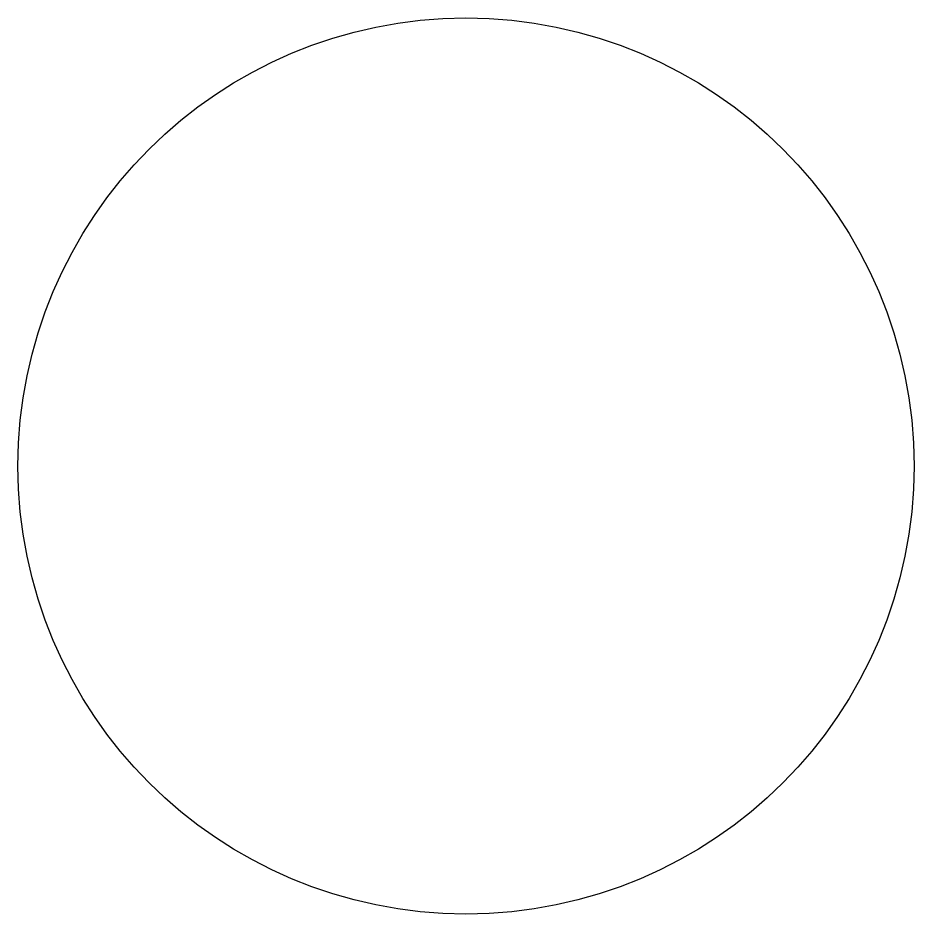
# Model space of a CAD drawing. Extents: x 44.1 to 115.1, y 42.3 to 113.4.
import ezdxf

# ---------------------------------------------------------------- set-up
doc = ezdxf.new("R2010")
doc.units = 0
doc.header["$MEASUREMENT"] = 0
doc.layers.get('0').update_dxf_attribs({"linetype": 'CONTINUOUS'})

msp = doc.modelspace()

# ---------------------------------------------------------------- linework, layer by layer
msp.add_circle((79.623, 77.854), 35.505)

doc.saveas('drawing.dxf')
